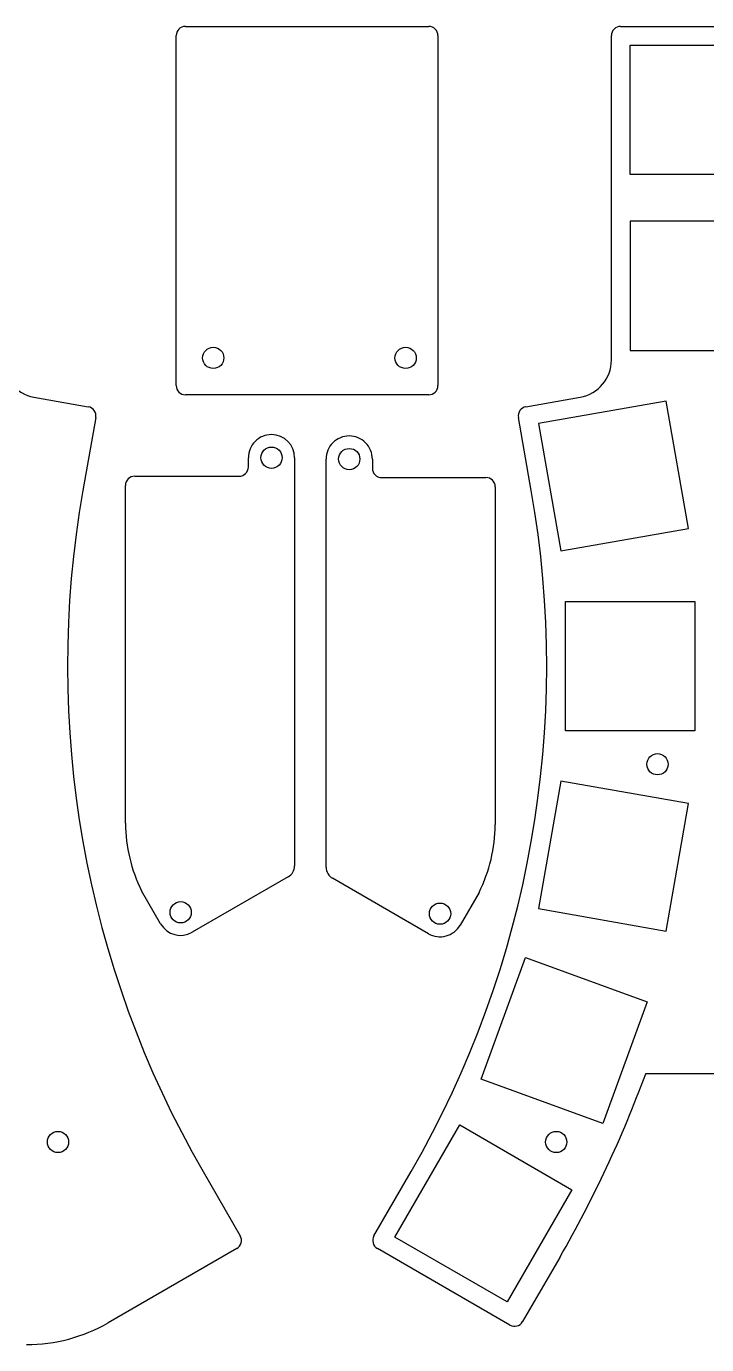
# Model space of a CAD drawing. Extents: x 19 to 274, y -170 to -27.
# Drawn here: x 116.1 to 189.6, y -169.9 to -27.3 of the extents above; entities that cross this region are included whole.
import ezdxf

# ---------------------------------------------------------------- set-up
doc = ezdxf.new("R2010")
doc.units = 0
for name, color, linetype in [('Solid', 7, 'CONTINUOUS'), ('Solid001', 7, 'CONTINUOUS'), ('Solid002', 7, 'CONTINUOUS'), ('Solid003', 7, 'CONTINUOUS'), ('Solid004', 7, 'CONTINUOUS')]:
    doc.layers.add(name, color=color, linetype=linetype)

msp = doc.modelspace()

# ---------------------------------------------------------------- linework, layer by layer
at = {"layer": 'Solid'}
for p, q in [((179.317, -63.3972), (179.318, -28.2968)), ((179.317, -63.3972, 1.6), (179.318, -28.2968, 1.6)), ((179.317, -63.3972, 1.6), (179.318, -28.2968, 1.6)), ((179.317, -63.3972), (179.318, -28.2968)), ((179.318, -28.2968), (179.318, -28.2968, 1.6)), ((179.318, -28.2968), (179.318, -28.2968, 1.6)), ((180.318, -27.2968), (253.517, -27.2968)), ((180.318, -27.2968, 1.6), (253.517, -27.2968, 1.6)), ((180.318, -27.2968), (180.318, -27.2968, 1.6)), ((180.318, -27.2968), (180.318, -27.2968, 1.6)), ((180.318, -27.2968, 1.6), (253.517, -27.2968, 1.6)), ((180.318, -27.2968), (253.517, -27.2968)), ((181.342, -29.322), (195.342, -29.322)), ((181.342, -43.322), (181.342, -29.322)), ((181.342, -29.322, 1.6), (195.342, -29.322, 1.6)), ((181.342, -43.322, 1.6), (181.342, -29.322, 1.6)), ((181.342, -29.322), (181.342, -29.322, 1.6)), ((181.342, -29.322, 1.6), (195.342, -29.322, 1.6)), ((181.342, -29.322), (195.342, -29.322)), ((181.342, -43.322, 1.6), (181.342, -29.322, 1.6)), ((181.342, -29.322), (181.342, -29.322, 1.6)), ((181.342, -43.322), (181.342, -29.322)), ((195.342, -43.322), (181.342, -43.322)), ((195.342, -43.322, 1.6), (181.342, -43.322, 1.6)), ((195.342, -43.322, 1.6), (181.342, -43.322, 1.6)), ((181.342, -43.322), (181.342, -43.322, 1.6)), ((195.342, -43.322), (181.342, -43.322)), ((181.342, -43.322), (181.342, -43.322, 1.6)), ((195.342, -48.372), (181.342, -48.372)), ((181.342, -48.372), (181.342, -62.372)), ((195.342, -48.372, 1.6), (181.342, -48.372, 1.6)), ((181.342, -48.372, 1.6), (181.342, -62.372, 1.6)), ((181.342, -48.372), (181.342, -48.372, 1.6)), ((181.342, -48.372, 1.6), (181.342, -62.372, 1.6)), ((181.342, -48.372), (181.342, -62.372)), ((195.342, -48.372, 1.6), (181.342, -48.372, 1.6)), ((181.342, -48.372), (181.342, -48.372, 1.6)), ((195.342, -48.372), (181.342, -48.372)), ((181.342, -62.372), (195.342, -62.372)), ((181.342, -62.372, 1.6), (195.342, -62.372, 1.6)), ((181.342, -62.372), (181.342, -62.372, 1.6)), ((181.342, -62.372, 1.6), (195.342, -62.372, 1.6)), ((181.342, -62.372), (195.342, -62.372)), ((181.342, -62.372), (181.342, -62.372, 1.6)), ((179.317, -63.3972), (179.317, -63.3972, 1.6)), ((179.317, -63.3972), (179.317, -63.3972, 1.6)), ((170.081, -68.4366), (175.959, -67.4002)), ((170.081, -68.4366, 1.6), (175.959, -67.4002, 1.6)), ((170.081, -68.4366, 1.6), (175.959, -67.4002, 1.6)), ((170.081, -68.4366), (175.959, -67.4002)), ((170.081, -68.4366), (170.081, -68.4366, 1.6)), ((170.081, -68.4366), (170.081, -68.4366, 1.6)), ((185.229, -67.8218), (171.441, -70.2529)), ((185.229, -67.8218, 1.6), (171.441, -70.2529, 1.6)), ((185.229, -67.8218, 1.6), (171.441, -70.2529, 1.6)), ((185.229, -67.8218), (171.441, -70.2529)), ((175.959, -67.4002), (175.959, -67.4002, 1.6)), ((175.959, -67.4002), (175.959, -67.4002, 1.6)), ((187.66, -81.6091), (185.229, -67.8218)), ((187.66, -81.6091, 1.6), (185.229, -67.8218, 1.6)), ((185.229, -67.8218), (185.229, -67.8218, 1.6)), ((187.66, -81.6091, 1.6), (185.229, -67.8218, 1.6)), ((185.229, -67.8218), (185.229, -67.8218, 1.6)), ((187.66, -81.6091), (185.229, -67.8218)), ((170.663, -77.4962), (169.269, -69.595)), ((170.663, -77.4962, 1.6), (169.269, -69.595, 1.6)), ((170.663, -77.4962, 1.6), (169.269, -69.595, 1.6)), ((169.269, -69.595), (169.269, -69.595, 1.6)), ((170.663, -77.4962), (169.269, -69.595)), ((169.269, -69.595), (169.269, -69.595, 1.6)), ((171.441, -70.2529), (173.872, -84.0402)), ((171.441, -70.2529, 1.6), (173.872, -84.0402, 1.6)), ((171.441, -70.2529), (171.441, -70.2529, 1.6)), ((171.441, -70.2529), (171.441, -70.2529, 1.6)), ((171.441, -70.2529, 1.6), (173.872, -84.0402, 1.6)), ((171.441, -70.2529), (173.872, -84.0402)), ((170.663, -77.4962), (170.663, -77.4962, 1.6)), ((170.663, -77.4962), (170.663, -77.4962, 1.6)), ((173.872, -84.0402), (187.66, -81.6091)), ((173.872, -84.0402, 1.6), (187.66, -81.6091, 1.6)), ((173.872, -84.0402, 1.6), (187.66, -81.6091, 1.6)), ((173.872, -84.0402), (187.66, -81.6091)), ((187.66, -81.6091), (187.66, -81.6091, 1.6)), ((187.66, -81.6091), (187.66, -81.6091, 1.6)), ((173.872, -84.0402), (173.872, -84.0402, 1.6)), ((173.872, -84.0402), (173.872, -84.0402, 1.6)), ((174.349, -89.4905), (188.349, -89.4905)), ((174.349, -103.491), (174.349, -89.4905)), ((174.349, -89.4905, 1.6), (188.349, -89.4905, 1.6)), ((174.349, -103.491, 1.6), (174.349, -89.4905, 1.6)), ((174.349, -103.491, 1.6), (174.349, -89.4905, 1.6)), ((174.349, -89.4905), (174.349, -89.4905, 1.6)), ((174.349, -103.491), (174.349, -89.4905)), ((174.349, -89.4905), (174.349, -89.4905, 1.6)), ((174.349, -89.4905, 1.6), (188.349, -89.4905, 1.6)), ((174.349, -89.4905), (188.349, -89.4905)), ((188.349, -89.4905), (188.349, -103.491)), ((188.349, -89.4905, 1.6), (188.349, -103.491, 1.6)), ((188.349, -89.4905), (188.349, -89.4905, 1.6)), ((188.349, -89.4905, 1.6), (188.349, -103.491, 1.6)), ((188.349, -89.4905), (188.349, -103.491)), ((188.349, -89.4905), (188.349, -89.4905, 1.6)), ((188.349, -103.491), (174.349, -103.491)), ((188.349, -103.491, 1.6), (174.349, -103.491, 1.6)), ((188.349, -103.491, 1.6), (174.349, -103.491, 1.6)), ((174.349, -103.491), (174.349, -103.491, 1.6)), ((188.349, -103.491), (174.349, -103.491)), ((174.349, -103.491), (174.349, -103.491, 1.6)), ((188.349, -103.491), (188.349, -103.491, 1.6)), ((188.349, -103.491), (188.349, -103.491, 1.6)), ((185.451, -107.108), (185.451, -107.108, 1.6)), ((185.451, -107.108), (185.451, -107.108, 1.6)), ((173.872, -108.94), (171.441, -122.728)), ((173.872, -108.94, 1.6), (171.441, -122.728, 1.6)), ((173.872, -108.94, 1.6), (171.441, -122.728, 1.6)), ((173.872, -108.94), (171.441, -122.728)), ((187.66, -111.371), (173.872, -108.94)), ((187.66, -111.371, 1.6), (173.872, -108.94, 1.6)), ((173.872, -108.94), (173.872, -108.94, 1.6)), ((187.66, -111.371, 1.6), (173.872, -108.94, 1.6)), ((173.872, -108.94), (173.872, -108.94, 1.6)), ((187.66, -111.371), (173.872, -108.94)), ((185.229, -125.159), (187.66, -111.371)), ((185.229, -125.159, 1.6), (187.66, -111.371, 1.6)), ((185.229, -125.159, 1.6), (187.66, -111.371, 1.6)), ((185.229, -125.159), (187.66, -111.371)), ((187.66, -111.371), (187.66, -111.371, 1.6)), ((187.66, -111.371), (187.66, -111.371, 1.6)), ((171.441, -122.728), (185.229, -125.159)), ((171.441, -122.728, 1.6), (185.229, -125.159, 1.6)), ((171.441, -122.728), (171.441, -122.728, 1.6)), ((171.441, -122.728, 1.6), (185.229, -125.159, 1.6)), ((171.441, -122.728), (185.229, -125.159)), ((171.441, -122.728), (171.441, -122.728, 1.6)), ((185.229, -125.159), (185.229, -125.159, 1.6)), ((185.229, -125.159), (185.229, -125.159, 1.6)), ((165.237, -141.168), (170.026, -128.012)), ((165.237, -141.168, 1.6), (170.026, -128.012, 1.6)), ((165.237, -141.168, 1.6), (170.026, -128.012, 1.6)), ((165.237, -141.168), (170.026, -128.012)), ((170.026, -128.012), (183.181, -132.801)), ((170.026, -128.012, 1.6), (183.181, -132.801, 1.6)), ((170.026, -128.012), (170.026, -128.012, 1.6)), ((170.026, -128.012), (170.026, -128.012, 1.6)), ((170.026, -128.012, 1.6), (183.181, -132.801, 1.6)), ((170.026, -128.012), (183.181, -132.801)), ((183.181, -132.801), (178.393, -145.956)), ((183.181, -132.801, 1.6), (178.393, -145.956, 1.6)), ((183.181, -132.801, 1.6), (178.393, -145.956, 1.6)), ((183.181, -132.801), (178.393, -145.956)), ((183.181, -132.801), (183.181, -132.801, 1.6)), ((183.181, -132.801), (183.181, -132.801, 1.6)), ((263.041, -140.599), (183.022, -140.599)), ((263.041, -140.599, 1.6), (183.022, -140.599, 1.6)), ((183.022, -140.599), (183.022, -140.599, 1.6)), ((263.041, -140.599, 1.6), (183.022, -140.599, 1.6)), ((183.022, -140.599), (183.022, -140.599, 1.6)), ((263.041, -140.599), (183.022, -140.599)), ((178.393, -145.956), (165.237, -141.168)), ((178.393, -145.956, 1.6), (165.237, -141.168, 1.6)), ((178.393, -145.956, 1.6), (165.237, -141.168, 1.6)), ((165.237, -141.168), (165.237, -141.168, 1.6)), ((178.393, -145.956), (165.237, -141.168)), ((165.237, -141.168), (165.237, -141.168, 1.6)), ((155.926, -158.251), (162.926, -146.126)), ((155.926, -158.251, 1.6), (162.926, -146.126, 1.6)), ((155.926, -158.251, 1.6), (162.926, -146.126, 1.6)), ((155.926, -158.251), (162.926, -146.126)), ((162.926, -146.126), (175.05, -153.126)), ((162.926, -146.126, 1.6), (175.05, -153.126, 1.6)), ((162.926, -146.126), (162.926, -146.126, 1.6)), ((162.926, -146.126), (162.926, -146.126, 1.6)), ((162.926, -146.126, 1.6), (175.05, -153.126, 1.6)), ((162.926, -146.126), (175.05, -153.126)), ((178.393, -145.956), (178.393, -145.956, 1.6)), ((178.393, -145.956), (178.393, -145.956, 1.6)), ((174.503, -147.97), (174.503, -147.97, 1.6)), ((174.503, -147.97), (174.503, -147.97, 1.6)), ((153.659, -158.126, 1.6), (157.672, -151.176, 1.6)), ((153.659, -158.126), (157.672, -151.176)), ((153.659, -158.126), (157.672, -151.176)), ((153.659, -158.126, 1.6), (157.672, -151.176, 1.6)), ((157.672, -151.176), (157.672, -151.176, 1.6)), ((157.672, -151.176), (157.672, -151.176, 1.6)), ((175.05, -153.126), (168.05, -165.251)), ((175.05, -153.126, 1.6), (168.05, -165.251, 1.6)), ((175.05, -153.126, 1.6), (168.05, -165.251, 1.6)), ((175.05, -153.126), (168.05, -165.251)), ((175.05, -153.126), (175.05, -153.126, 1.6)), ((175.05, -153.126), (175.05, -153.126, 1.6)), ((153.659, -158.126), (153.659, -158.126, 1.6)), ((153.659, -158.126), (153.659, -158.126, 1.6)), ((168.05, -165.251), (155.926, -158.251)), ((168.05, -165.251, 1.6), (155.926, -158.251, 1.6)), ((168.05, -165.251, 1.6), (155.926, -158.251, 1.6)), ((155.926, -158.251), (155.926, -158.251, 1.6)), ((168.05, -165.251), (155.926, -158.251)), ((155.926, -158.251), (155.926, -158.251, 1.6)), ((154.025, -159.492), (154.025, -159.492, 1.6)), ((168.358, -167.767), (154.025, -159.492)), ((168.358, -167.767, 1.6), (154.025, -159.492, 1.6)), ((168.358, -167.767, 1.6), (154.025, -159.492, 1.6)), ((154.025, -159.492), (154.025, -159.492, 1.6)), ((168.358, -167.767), (154.025, -159.492)), ((173.737, -160.45), (169.724, -167.401)), ((173.737, -160.45, 1.6), (169.724, -167.401, 1.6)), ((173.737, -160.45, 1.6), (169.724, -167.401, 1.6)), ((173.737, -160.45), (169.724, -167.401)), ((173.737, -160.45), (173.737, -160.45, 1.6)), ((173.737, -160.45), (173.737, -160.45, 1.6)), ((168.05, -165.251), (168.05, -165.251, 1.6)), ((168.05, -165.251), (168.05, -165.251, 1.6)), ((168.358, -167.767), (168.358, -167.767, 1.6)), ((168.358, -167.767), (168.358, -167.767, 1.6)), ((169.724, -167.401), (169.724, -167.401, 1.6)), ((169.724, -167.401), (169.724, -167.401, 1.6))]:
    msp.add_line(p, q, dxfattribs=at)
for centre in [(184.301, -107.108), (184.301, -107.108), (184.301, -107.108), (184.301, -107.108), (173.353, -147.97), (173.353, -147.97), (173.353, -147.97), (173.353, -147.97)]:
    msp.add_circle(centre, 1.15, dxfattribs=at)
for centre, radius, start, end in [((180.318, -28.2968), 1, 90, 179.999), ((180.318, -28.2968, 1.6), 1, 90, 179.999), ((180.318, -28.2968), 1, 90, 179.999), ((180.318, -28.2968, 1.6), 1, 90, 179.999), ((175.253, -63.3973), 4.0647, -79.9992, 0.000987), ((175.253, -63.3973, 1.6), 4.0647, -79.9992, 0.000987), ((175.253, -63.3973), 4.0647, -79.9992, 0.000987), ((175.253, -63.3973, 1.6), 4.0647, -79.9992, 0.000987), ((170.254, -69.4214), 1, 100.001, -170), ((170.254, -69.4214, 1.6), 1, 100.001, -170), ((170.254, -69.4214), 1, 100.001, -170), ((170.254, -69.4214, 1.6), 1, 100.001, -170), ((62.9511, -96.4894), 109.374, -29.9996, 10.0004), ((62.9511, -96.4894, 1.6), 109.374, -29.9996, 10.0004), ((62.9511, -96.4894), 109.374, -29.9996, 10.0004), ((62.9511, -96.4894, 1.6), 109.374, -29.9996, 10.0004), ((62.599, -96.369), 128.289, -29.9675, -20.1675), ((62.599, -96.369, 1.6), 128.289, -29.9675, -20.1675), ((62.599, -96.369), 128.289, -29.9675, -20.1675), ((62.599, -96.369, 1.6), 128.289, -29.9675, -20.1675), ((154.525, -158.626), 1, 150, -120.001), ((154.525, -158.626, 1.6), 1, 150, -120.001), ((154.525, -158.626), 1, 150, -120.001), ((154.525, -158.626, 1.6), 1, 150, -120.001), ((168.858, -166.901), 1, -119.999, -30.0013), ((168.858, -166.901, 1.6), 1, -119.999, -30.0013), ((168.858, -166.901), 1, -119.999, -30.0013), ((168.858, -166.901, 1.6), 1, -119.999, -30.0013)]:
    msp.add_arc(centre, radius, start, end, dxfattribs=at)
at = {"layer": 'Solid001'}
for p, q in [((132.29, -66.1518, 1.6), (132.29, -28.2976, 1.6)), ((132.29, -28.2976), (132.29, -28.2976, 1.6)), ((132.29, -66.1518), (132.29, -28.2976)), ((132.29, -28.2976), (132.29, -28.2976, 1.6)), ((132.29, -66.1518), (132.29, -28.2976)), ((132.29, -66.1518, 1.6), (132.29, -28.2976, 1.6)), ((133.29, -27.2976), (133.29, -27.2976, 1.6)), ((133.29, -27.2976), (159.58, -27.2989)), ((133.29, -27.2976, 1.6), (159.58, -27.2989, 1.6)), ((133.29, -27.2976), (133.29, -27.2976, 1.6)), ((133.29, -27.2976, 1.6), (159.58, -27.2989, 1.6)), ((133.29, -27.2976), (159.58, -27.2989)), ((159.58, -27.2989), (159.58, -27.2989, 1.6)), ((159.58, -27.2989), (159.58, -27.2989, 1.6)), ((160.58, -28.2989), (160.579, -66.1531)), ((160.58, -28.2989, 1.6), (160.579, -66.1531, 1.6)), ((160.58, -28.2989, 1.6), (160.579, -66.1531, 1.6)), ((160.58, -28.2989), (160.579, -66.1531)), ((160.58, -28.2989), (160.58, -28.2989, 1.6)), ((160.58, -28.2989), (160.58, -28.2989, 1.6)), ((137.44, -63.1516), (137.44, -63.1516, 1.6)), ((137.44, -63.1516), (137.44, -63.1516, 1.6)), ((158.229, -63.1526), (158.229, -63.1526, 1.6)), ((158.229, -63.1526), (158.229, -63.1526, 1.6)), ((132.29, -66.1518), (132.29, -66.1518, 1.6)), ((132.29, -66.1518), (132.29, -66.1518, 1.6)), ((160.579, -66.1531), (160.579, -66.1531, 1.6)), ((160.579, -66.1531), (160.579, -66.1531, 1.6)), ((133.29, -67.1518), (133.29, -67.1518, 1.6)), ((159.579, -67.1531), (133.29, -67.1518)), ((159.579, -67.1531, 1.6), (133.29, -67.1518, 1.6)), ((159.579, -67.1531, 1.6), (133.29, -67.1518, 1.6)), ((133.29, -67.1518), (133.29, -67.1518, 1.6)), ((159.579, -67.1531), (133.29, -67.1518)), ((159.579, -67.1531), (159.579, -67.1531, 1.6)), ((159.579, -67.1531), (159.579, -67.1531, 1.6))]:
    msp.add_line(p, q, dxfattribs=at)
for centre in [(136.29, -63.1516), (136.29, -63.1516), (136.29, -63.1516), (136.29, -63.1516), (157.079, -63.1526), (157.079, -63.1526), (157.079, -63.1526), (157.079, -63.1526)]:
    msp.add_circle(centre, 1.15, dxfattribs=at)
for centre, start, end in [((133.29, -28.2976), 90.0006, 180), ((133.29, -28.2976, 1.6), 90.0006, 180), ((133.29, -28.2976), 90.0006, 180), ((133.29, -28.2976, 1.6), 90.0006, 180), ((159.58, -28.2989), 0.000573, 89.9988), ((159.58, -28.2989, 1.6), 0.000573, 89.9988), ((159.58, -28.2989), 0.000573, 89.9988), ((159.58, -28.2989, 1.6), 0.000573, 89.9988), ((133.29, -66.1518), 180, -90.0005), ((133.29, -66.1518, 1.6), 180, -90.0005), ((133.29, -66.1518), 180, -90.0005), ((133.29, -66.1518, 1.6), 180, -90.0005), ((159.579, -66.1531), -90, -0.001203), ((159.579, -66.1531, 1.6), -90, -0.001203), ((159.579, -66.1531), -90, -0.001203), ((159.579, -66.1531, 1.6), -90, -0.001203)]:
    msp.add_arc(centre, 1, start, end, dxfattribs=at)
at = {"layer": 'Solid002'}
for p, q in [((116.91, -67.3998), (122.788, -68.4362)), ((116.91, -67.3998, 1.6), (122.788, -68.4362, 1.6)), ((116.91, -67.3998), (116.91, -67.3998, 1.6)), ((116.91, -67.3998), (116.91, -67.3998, 1.6)), ((116.91, -67.3998, 1.6), (122.788, -68.4362, 1.6)), ((116.91, -67.3998), (122.788, -68.4362)), ((122.788, -68.4361), (122.788, -68.4361, 1.6)), ((122.788, -68.4361), (122.788, -68.4361, 1.6)), ((123.599, -69.5946), (122.206, -77.4957)), ((123.599, -69.5946, 1.6), (122.206, -77.4957, 1.6)), ((123.599, -69.5946, 1.6), (122.206, -77.4957, 1.6)), ((123.599, -69.5946), (122.206, -77.4957)), ((123.599, -69.5946), (123.599, -69.5946, 1.6)), ((123.599, -69.5946), (123.599, -69.5946, 1.6)), ((122.206, -77.4957), (122.206, -77.4957, 1.6)), ((122.206, -77.4957), (122.206, -77.4957, 1.6)), ((120.665, -147.97), (120.665, -147.97, 1.6)), ((120.665, -147.97), (120.665, -147.97, 1.6)), ((135.197, -151.175), (139.209, -158.125)), ((135.197, -151.175, 1.6), (139.209, -158.125, 1.6)), ((135.197, -151.175), (135.197, -151.175, 1.6)), ((135.197, -151.175), (135.197, -151.175, 1.6)), ((135.197, -151.175, 1.6), (139.209, -158.125, 1.6)), ((135.197, -151.175), (139.209, -158.125)), ((139.209, -158.125), (139.209, -158.125, 1.6)), ((139.209, -158.125), (139.209, -158.125, 1.6)), ((138.843, -159.491), (124.943, -167.516)), ((138.843, -159.491, 1.6), (124.943, -167.516, 1.6)), ((138.843, -159.491, 1.6), (124.943, -167.516, 1.6)), ((138.843, -159.491), (124.943, -167.516)), ((138.843, -159.491), (138.843, -159.491, 1.6)), ((138.843, -159.491), (138.843, -159.491, 1.6)), ((124.944, -167.516), (124.944, -167.516, 1.6)), ((124.944, -167.516), (124.944, -167.516, 1.6))]:
    msp.add_line(p, q, dxfattribs=at)
msp.add_circle((119.515, -147.97), 1.15, dxfattribs=at)
msp.add_circle((119.515, -147.97), 1.15, dxfattribs=at)
msp.add_circle((119.515, -147.97), 1.15, dxfattribs=at)
msp.add_circle((119.515, -147.97), 1.15, dxfattribs=at)
for centre, radius, start, end in [((117.616, -63.3968), 4.0648, -179.999, -100.002), ((117.616, -63.3968, 1.6), 4.0648, -179.999, -100.002), ((117.616, -63.3968), 4.0648, -179.999, -100.002), ((117.616, -63.3968, 1.6), 4.0648, -179.999, -100.002), ((122.614, -69.421), 1, -10.0003, 80.0002), ((122.614, -69.421, 1.6), 1, -10.0003, 80.0002), ((122.614, -69.421), 1, -10.0003, 80.0002), ((122.614, -69.421, 1.6), 1, -10.0003, 80.0002), ((229.914, -96.4897), 109.37, 169.999, -150), ((229.914, -96.4897, 1.6), 109.37, 169.999, -150), ((229.914, -96.4897), 109.37, 169.999, -150), ((229.914, -96.4897, 1.6), 109.37, 169.999, -150), ((138.343, -158.625), 1, -60.0001, 30.0004), ((138.343, -158.625, 1.6), 1, -60.0001, 30.0004), ((138.343, -158.625), 1, -60.0001, 30.0004), ((138.343, -158.625, 1.6), 1, -60.0001, 30.0004), ((116.1, -152.199), 17.6865, -89.9999, -60.0002), ((116.1, -152.199, 1.6), 17.6865, -89.9999, -60.0002), ((116.1, -152.199), 17.6865, -89.9999, -60.0002), ((116.1, -152.199, 1.6), 17.6865, -89.9999, -60.0002)]:
    msp.add_arc(centre, radius, start, end, dxfattribs=at)
at = {"layer": 'Solid003'}
for p, q in [((142.589, -71.4529), (142.589, -71.4529, 1.6)), ((142.589, -71.4529), (142.589, -71.4529, 1.6)), ((140.089, -74.953, 1.6), (140.089, -73.9531, 1.6)), ((140.089, -73.9531), (140.089, -73.9531, 1.6)), ((140.089, -74.953), (140.089, -73.9531)), ((140.089, -73.9531), (140.089, -73.9531, 1.6)), ((140.089, -74.953), (140.089, -73.9531)), ((140.089, -74.953, 1.6), (140.089, -73.9531, 1.6)), ((143.739, -73.9531), (143.739, -73.9531, 1.6)), ((143.739, -73.9531), (143.739, -73.9531, 1.6)), ((145.089, -73.9529), (145.089, -118.098)), ((145.089, -73.9529, 1.6), (145.089, -118.098, 1.6)), ((145.089, -73.9529), (145.089, -73.9529, 1.6)), ((145.089, -73.9529), (145.089, -73.9529, 1.6)), ((145.089, -73.9529, 1.6), (145.089, -118.098, 1.6)), ((145.089, -73.9529), (145.089, -118.098)), ((140.089, -74.953), (140.089, -74.953, 1.6)), ((140.089, -74.953), (140.089, -74.953, 1.6)), ((126.808, -113.493), (126.808, -76.9528)), ((126.808, -113.493, 1.6), (126.808, -76.9528, 1.6)), ((126.808, -76.9528), (126.808, -76.9528, 1.6)), ((126.808, -113.493, 1.6), (126.808, -76.9528, 1.6)), ((126.808, -76.9528), (126.808, -76.9528, 1.6)), ((126.808, -113.493), (126.808, -76.9528)), ((127.808, -75.9528), (139.089, -75.953)), ((127.808, -75.9528, 1.6), (139.089, -75.953, 1.6)), ((127.808, -75.9528), (127.808, -75.9528, 1.6)), ((127.808, -75.9528, 1.6), (139.089, -75.953, 1.6)), ((127.808, -75.9528), (139.089, -75.953)), ((127.808, -75.9528), (127.808, -75.9528, 1.6)), ((139.089, -75.953), (139.089, -75.953, 1.6)), ((139.089, -75.953), (139.089, -75.953, 1.6)), ((126.808, -113.493), (126.808, -113.493, 1.6)), ((126.808, -113.493), (126.808, -113.493, 1.6)), ((145.089, -118.098), (145.089, -118.098, 1.6)), ((145.089, -118.098), (145.089, -118.098, 1.6)), ((144.396, -119.298), (134.022, -125.287)), ((144.396, -119.298, 1.6), (134.022, -125.287, 1.6)), ((144.396, -119.298, 1.6), (134.022, -125.287, 1.6)), ((144.396, -119.298), (134.022, -125.287)), ((144.396, -119.298), (144.396, -119.298, 1.6)), ((144.396, -119.298), (144.396, -119.298, 1.6)), ((130.607, -124.372), (128.555, -120.818)), ((130.607, -124.372, 1.6), (128.555, -120.818, 1.6)), ((128.555, -120.818), (128.555, -120.818, 1.6)), ((130.607, -124.372, 1.6), (128.555, -120.818, 1.6)), ((128.555, -120.818), (128.555, -120.818, 1.6)), ((130.607, -124.372), (128.555, -120.818)), ((133.922, -123.122), (133.922, -123.122, 1.6)), ((133.922, -123.122), (133.922, -123.122, 1.6)), ((130.607, -124.372), (130.607, -124.372, 1.6)), ((130.607, -124.372), (130.607, -124.372, 1.6)), ((134.022, -125.287), (134.022, -125.287, 1.6)), ((134.022, -125.287), (134.022, -125.287, 1.6))]:
    msp.add_line(p, q, dxfattribs=at)
for centre in [(142.589, -73.9531), (142.589, -73.9531), (142.589, -73.9531), (142.589, -73.9531), (132.772, -123.122), (132.772, -123.122), (132.772, -123.122), (132.772, -123.122)]:
    msp.add_circle(centre, 1.15, dxfattribs=at)
for centre, radius, start, end in [((142.589, -73.9529), 2.5, 90, -179.997), ((142.589, -73.9529, 1.6), 2.5, 90, -179.997), ((142.589, -73.9529), 2.5, 90, -179.997), ((142.589, -73.9529, 1.6), 2.5, 90, -179.997), ((142.589, -73.953), 2.5001, 0.001604, 90.0016), ((142.589, -73.953, 1.6), 2.5001, 0.001604, 90.0016), ((142.589, -73.953), 2.5001, 0.001604, 90.0016), ((142.589, -73.953, 1.6), 2.5001, 0.001604, 90.0016), ((139.089, -74.953), 1, -89.9989, -0.001146), ((139.089, -74.953, 1.6), 1, -89.9989, -0.001146), ((139.089, -74.953), 1, -89.9989, -0.001146), ((139.089, -74.953, 1.6), 1, -89.9989, -0.001146), ((127.808, -76.9528), 1, 90, 180), ((127.808, -76.9528, 1.6), 1, 90, 180), ((127.808, -76.9528), 1, 90, 180), ((127.808, -76.9528, 1.6), 1, 90, 180), ((143.582, -113.363), 16.7746, -179.556, -153.617), ((143.582, -113.363, 1.6), 16.7746, -179.556, -153.617), ((143.582, -113.363), 16.7746, -179.556, -153.617), ((143.582, -113.363, 1.6), 16.7746, -179.556, -153.617), ((143.703, -118.098), 1.3856, -60, 0), ((143.703, -118.098, 1.6), 1.3856, -60, 0), ((143.703, -118.098), 1.3856, -60, 0), ((143.703, -118.098, 1.6), 1.3856, -60, 0), ((132.772, -123.122), 2.5001, -149.998, -59.9985), ((132.772, -123.122, 1.6), 2.5001, -149.998, -59.9985), ((132.772, -123.122), 2.5001, -149.998, -59.9985), ((132.772, -123.122, 1.6), 2.5001, -149.998, -59.9985)]:
    msp.add_arc(centre, radius, start, end, dxfattribs=at)
at = {"layer": 'Solid004'}
for p, q in [((150.985, -71.6018), (150.985, -71.6018, 1.6)), ((150.985, -71.6018), (150.985, -71.6018, 1.6)), ((148.485, -118.247), (148.485, -74.1018)), ((148.485, -118.247, 1.6), (148.485, -74.1018, 1.6)), ((148.485, -118.247, 1.6), (148.485, -74.1018, 1.6)), ((148.485, -74.1018), (148.485, -74.1018, 1.6)), ((148.485, -118.247), (148.485, -74.1018)), ((148.485, -74.1018), (148.485, -74.1018, 1.6)), ((152.135, -74.102), (152.135, -74.102, 1.6)), ((152.135, -74.102), (152.135, -74.102, 1.6)), ((153.485, -74.102), (153.485, -75.1019)), ((153.485, -74.102, 1.6), (153.485, -75.1019, 1.6)), ((153.485, -74.102), (153.485, -74.102, 1.6)), ((153.485, -74.102, 1.6), (153.485, -75.1019, 1.6)), ((153.485, -74.102), (153.485, -75.1019)), ((153.485, -74.102), (153.485, -74.102, 1.6)), ((153.485, -75.1019), (153.485, -75.1019, 1.6)), ((153.485, -75.1019), (153.485, -75.1019, 1.6)), ((154.485, -76.1019), (165.766, -76.1017)), ((154.485, -76.1019, 1.6), (165.766, -76.1017, 1.6)), ((154.485, -76.1019, 1.6), (165.766, -76.1017, 1.6)), ((154.485, -76.1019), (165.766, -76.1017)), ((154.485, -76.1019), (154.485, -76.1019, 1.6)), ((154.485, -76.1019), (154.485, -76.1019, 1.6)), ((165.766, -76.1017), (165.766, -76.1017, 1.6)), ((165.766, -76.1017), (165.766, -76.1017, 1.6)), ((166.766, -77.1017), (166.766, -77.1017, 1.6)), ((166.766, -77.1017, 1.6), (166.766, -113.642, 1.6)), ((166.766, -77.1017), (166.766, -113.642)), ((166.766, -77.1017), (166.766, -113.642)), ((166.766, -77.1017, 1.6), (166.766, -113.642, 1.6)), ((166.766, -77.1017), (166.766, -77.1017, 1.6)), ((166.766, -113.642), (166.766, -113.642, 1.6)), ((166.766, -113.642), (166.766, -113.642, 1.6)), ((148.485, -118.247), (148.485, -118.247, 1.6)), ((148.485, -118.247), (148.485, -118.247, 1.6)), ((159.552, -125.436), (149.178, -119.447)), ((159.552, -125.436, 1.6), (149.178, -119.447, 1.6)), ((159.552, -125.436, 1.6), (149.178, -119.447, 1.6)), ((149.178, -119.447), (149.178, -119.447, 1.6)), ((159.552, -125.436), (149.178, -119.447)), ((149.178, -119.447), (149.178, -119.447, 1.6)), ((165.019, -120.966, 1.6), (162.967, -124.521, 1.6)), ((165.019, -120.966), (162.967, -124.521)), ((165.019, -120.966), (162.967, -124.521)), ((165.019, -120.966, 1.6), (162.967, -124.521, 1.6)), ((165.019, -120.966), (165.019, -120.966, 1.6)), ((165.019, -120.966), (165.019, -120.966, 1.6)), ((161.951, -123.271), (161.951, -123.271, 1.6)), ((161.951, -123.271), (161.951, -123.271, 1.6)), ((159.552, -125.436), (159.552, -125.436, 1.6)), ((159.552, -125.436), (159.552, -125.436, 1.6)), ((162.967, -124.521), (162.967, -124.521, 1.6)), ((162.967, -124.521), (162.967, -124.521, 1.6))]:
    msp.add_line(p, q, dxfattribs=at)
for centre in [(150.985, -74.102), (150.985, -74.102), (150.985, -74.102), (150.985, -74.102), (160.801, -123.271), (160.801, -123.271), (160.801, -123.271), (160.801, -123.271)]:
    msp.add_circle(centre, 1.15, dxfattribs=at)
for centre, radius, start, end in [((150.985, -74.1019), 2.5001, 89.9984, 179.999), ((150.985, -74.1019, 1.6), 2.5001, 89.9984, 179.999), ((150.985, -74.1019), 2.5001, 89.9984, 179.999), ((150.985, -74.1019, 1.6), 2.5001, 89.9984, 179.999), ((150.985, -74.1018), 2.5, -0.003438, 90), ((150.985, -74.1018, 1.6), 2.5, -0.003438, 90), ((150.985, -74.1018), 2.5, -0.003438, 90), ((150.985, -74.1018, 1.6), 2.5, -0.003438, 90), ((154.485, -75.1019), 1, -179.999, -90), ((154.485, -75.1019, 1.6), 1, -179.999, -90), ((154.485, -75.1019), 1, -179.999, -90), ((154.485, -75.1019, 1.6), 1, -179.999, -90), ((165.766, -77.1017), 1, 0.001146, 89.9994), ((165.766, -77.1017, 1.6), 1, 0.001146, 89.9994), ((165.766, -77.1017), 1, 0.001146, 89.9994), ((165.766, -77.1017, 1.6), 1, 0.001146, 89.9994), ((149.992, -113.512), 16.7742, -26.3834, -0.443682), ((149.992, -113.512, 1.6), 16.7742, -26.3834, -0.443682), ((149.992, -113.512), 16.7742, -26.3834, -0.443682), ((149.992, -113.512, 1.6), 16.7742, -26.3834, -0.443682), ((149.871, -118.247), 1.3856, 180, -120), ((149.871, -118.247, 1.6), 1.3856, 180, -120), ((149.871, -118.247), 1.3856, 180, -120), ((149.871, -118.247, 1.6), 1.3856, 180, -120), ((160.802, -123.271), 2.5001, -120.002, -30.0016), ((160.802, -123.271, 1.6), 2.5001, -120.002, -30.0016), ((160.802, -123.271), 2.5001, -120.002, -30.0016), ((160.802, -123.271, 1.6), 2.5001, -120.002, -30.0016)]:
    msp.add_arc(centre, radius, start, end, dxfattribs=at)

doc.saveas('drawing.dxf')
